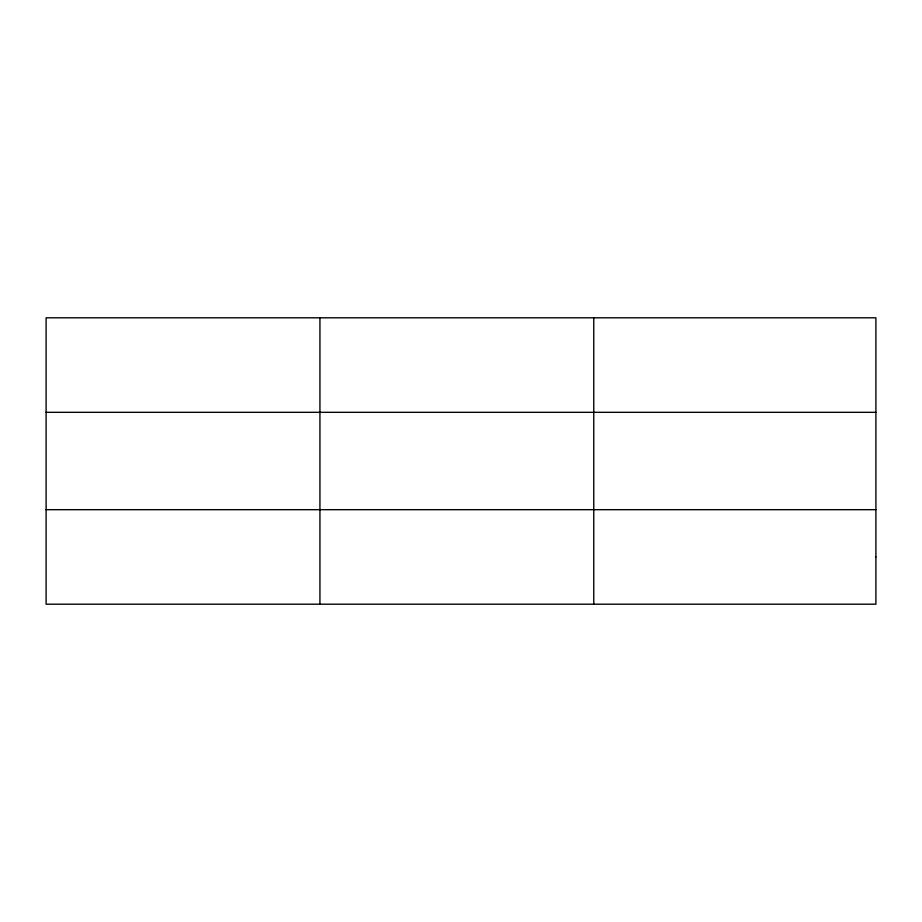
<?xml version="1.0" encoding="UTF-8"?>
<svg xmlns="http://www.w3.org/2000/svg" width="922" height="922" viewBox="0 0 922 922"><rect width="100%" height="100%" fill="white"/><g stroke="black" fill="none" stroke-linecap="round" stroke-linejoin="round"><path stroke-width="1.38" d="M319.934 317.802L319.934 604.198M593.768 317.802L593.768 604.198M46.1 412.318L875.9 412.318M46.1 509.682L875.9 509.682M875.9 556.946L875.9 604.198L46.1 604.198L46.1 317.802L875.9 317.802L875.9 556.946"/></g></svg>
